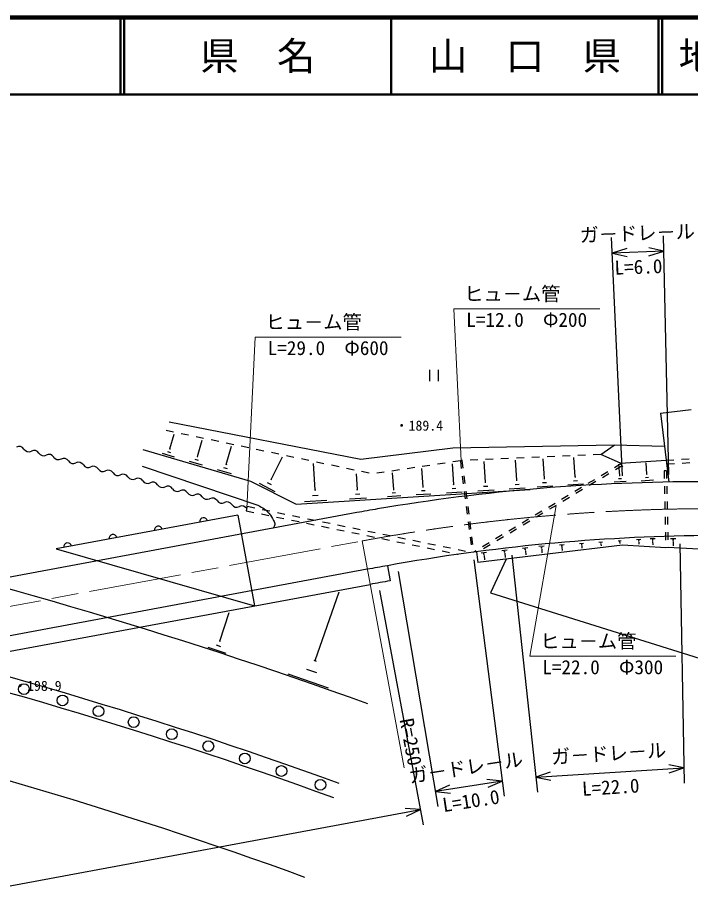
# Model space of a CAD drawing. Units: millimetres, scale not verified. Extents: x 40000 to 29818258, y -6773390 to 380000.
# Drawn here: x 284377 to 371910, y 265914 to 380000 of the extents above; entities that cross this region are included whole.
import ezdxf
from ezdxf.enums import TextEntityAlignment as Align

# ---------------------------------------------------------------- set-up
doc = ezdxf.new("R2010")
doc.units = ezdxf.units.MM
doc.header["$LTSCALE"] = 1000
doc.linetypes.add('CHAIN', pattern=[18.5, 12, -1.5, 3.5, -1.5])
for name, color, linetype, lineweight in [('S-BGD', 7, 'Continuous', 25), ('S-BMK', 2, 'CHAIN', 13), ('S-STR-HTXT', 7, 'Continuous', 13), ('S-STR-STRC', 7, 'Continuous', 25), ('S-TTL', 2, 'Continuous', 140), ('S-TTL-LINE', 7, 'Continuous', 50)]:
    doc.layers.add(name, color=color, linetype=linetype, lineweight=lineweight)
doc.layers.add('S-TTL-TXT', color=7, linetype='Continuous')
doc.styles.add('@ＭＳ ゴシック', font='')
doc.styles.add('ＭＳ ゴシック', font='')
doc.styles.get('@ＭＳ ゴシック').set_extended_font_data('@MS Gothic')
doc.styles.get('ＭＳ ゴシック').set_extended_font_data('MS Gothic')

msp = doc.modelspace()

# ---------------------------------------------------------------- linework, layer by layer
at = {"layer": 'S-BGD'}
for p, q in [((337948, 334176), (337948, 332676)), ((339073, 334176), (339073, 332676)), ((368029, 328540), (372001, 329018)), ((368029, 328540), (369108, 319567)), ((329025, 322483), (304087, 327337)), ((304668, 326067), (303690, 326273)), ((304186, 323871), (304751, 325795)), ((306626, 325656), (305647, 325862)), ((308583, 325245), (307604, 325451)), ((307787, 322889), (308414, 325026)), ((310540, 324834), (309562, 325039)), ((312497, 324423), (311519, 324628)), ((311532, 321868), (312224, 324225)), ((314455, 324011), (313476, 324217)), ((362000, 324377), (341004, 323981)), ((360250, 323154), (362000, 324377)), ((368551, 324203), (362000, 324377)), ((300676, 323793), (314690, 319679)), ((303176, 323319), (304738, 322861)), ((303877, 323538), (304267, 323423)), ((304138, 323885), (304235, 323857)), ((307734, 322905), (307840, 322873)), ((316412, 323600), (315433, 323806)), ((318369, 323189), (317391, 323395)), ((320327, 322778), (319348, 322983)), ((341004, 323981), (329025, 322483)), ((354256, 322888), (353257, 322843)), ((356254, 322977), (355255, 322932)), ((358252, 323065), (357253, 323021)), ((360250, 323154), (359251, 323110)), ((362801, 322044), (360250, 323154)), ((306688, 322289), (308388, 321790)), ((307450, 322526), (307875, 322402)), ((311475, 321885), (311590, 321851)), ((317352, 319915), (318828, 322846)), ((322284, 322367), (321305, 322572)), ((323082, 318555), (322864, 321998)), ((324241, 321955), (323262, 322161)), ((326198, 321544), (325220, 321750)), ((338021, 321737), (337032, 321590)), ((340000, 322031), (339010, 321884)), ((341121, 319268), (340953, 321919)), ((341978, 322325), (340989, 322178)), ((341978, 322325), (342176, 322350)), ((341978, 322325), (342105, 321333)), ((342268, 322354), (342176, 322350)), ((342176, 322350), (342303, 321358)), ((344266, 322443), (343267, 322398)), ((345237, 319565), (345069, 322222)), ((346264, 322532), (345265, 322487)), ((348262, 322621), (347263, 322576)), ((349322, 319805), (349158, 322405)), ((350260, 322710), (349261, 322665)), ((352258, 322799), (351259, 322754)), ((352905, 320017), (352740, 322567)), ((356918, 320257), (356757, 322747)), ((362868, 321931), (362010, 321417)), ((362707, 320418), (362612, 321883)), ((362801, 322044), (368766, 322416)), ((362801, 322044), (363090, 321561)), ((366242, 320584), (366147, 322049)), ((368766, 322416), (369764, 322479)), ((368826, 321919), (369824, 321981)), ((370762, 322541), (371760, 322603)), ((370822, 322044), (371820, 322106)), ((300607, 321625), (315640, 316578)), ((310340, 321217), (312183, 320675)), ((311166, 321474), (311627, 321339)), ((328156, 321133), (327177, 321339)), ((328592, 318578), (328461, 320646)), ((330113, 320722), (329134, 320927)), ((332086, 320855), (331097, 320708)), ((334065, 321149), (333076, 321002)), ((333304, 318611), (333168, 320764)), ((336043, 321443), (335054, 321296)), ((337130, 318933), (336979, 321329)), ((361152, 320903), (360295, 320389)), ((361307, 320646), (360449, 320132)), ((363022, 321674), (362164, 321160)), ((366193, 320581), (366291, 320587)), ((368775, 321033), (368475, 321026)), ((368475, 321026), (368498, 320026)), ((368775, 321033), (368798, 320033)), ((314690, 319679), (320613, 316695)), ((316833, 319528), (317350, 319267)), ((317287, 319947), (317416, 319882)), ((342232, 320341), (342358, 319349)), ((342430, 320366), (342557, 319374)), ((345171, 319561), (345303, 319569)), ((349257, 319801), (349387, 319809)), ((352683, 319489), (353194, 319523)), ((352841, 320013), (352969, 320021)), ((356700, 319739), (357201, 319772)), ((356855, 320253), (356981, 320261)), ((359437, 319875), (358579, 319362)), ((359591, 319618), (358733, 319104)), ((361968, 319577), (363548, 319679)), ((362535, 320010), (362930, 320036)), ((362657, 320415), (362756, 320422)), ((365503, 319743), (367084, 319845)), ((366070, 320176), (366465, 320202)), ((315796, 319402), (317865, 318359)), ((320613, 316695), (351039, 318619)), ((322992, 318550), (323173, 318561)), ((328521, 318573), (328662, 318582)), ((333251, 318608), (333358, 318615)), ((336925, 318448), (337395, 318478)), ((337071, 318929), (337189, 318936)), ((340164, 318182), (342206, 318311)), ((340898, 318741), (341408, 318773)), ((341057, 319264), (341184, 319272)), ((342485, 318357), (342612, 317365)), ((342684, 318382), (342810, 317390)), ((344245, 318440), (346362, 318574)), ((345006, 319019), (345535, 319053)), ((348348, 318699), (350428, 318831)), ((349095, 319268), (349615, 319301)), ((351949, 318928), (353994, 319061)), ((355980, 319189), (357986, 319319)), ((357721, 318848), (356863, 318334)), ((357875, 318590), (357017, 318076)), ((368521, 319027), (368543, 318027)), ((368820, 319033), (368843, 318034)), ((321726, 317016), (324621, 317199)), ((322766, 317809), (323490, 317854)), ((327540, 317384), (329786, 317526)), ((328346, 317998), (328908, 318034)), ((332499, 317697), (334218, 317806)), ((333117, 318168), (333547, 318195)), ((336251, 317934), (338128, 318053)), ((356005, 317820), (355147, 317306)), ((356159, 317563), (355302, 317049)), ((314256, 316409), (314136, 315821)), ((314256, 316409), (315236, 316209)), ((342739, 316373), (342866, 315381)), ((342937, 316398), (343064, 315406)), ((354290, 316792), (353432, 316278)), ((354444, 316535), (353586, 316021)), ((368566, 317027), (368588, 316027)), ((368866, 317034), (368888, 316034)), ((328505, 315590), (210241, 293627)), ((313019, 315256), (289423, 310874)), ((313019, 315256), (315210, 303458)), ((314136, 315821), (315116, 315621)), ((316095, 315420), (317075, 315220)), ((316216, 316008), (317195, 315807)), ((318055, 315019), (319034, 314818)), ((318175, 315607), (319155, 315406)), ((320134, 315206), (321114, 315005)), ((352574, 315764), (351716, 315250)), ((352728, 315507), (351870, 314993)), ((368611, 315028), (368633, 314028)), ((368911, 315035), (368933, 314035)), ((320014, 314618), (320994, 314417)), ((321973, 314216), (322953, 314016)), ((322094, 314804), (323073, 314604)), ((323933, 313815), (324912, 313615)), ((324053, 314403), (325033, 314202)), ((326013, 314002), (326992, 313801)), ((342992, 314389), (343119, 313397)), ((343191, 314415), (343318, 313423)), ((350858, 314737), (350000, 314223)), ((351012, 314479), (350154, 313965)), ((325892, 313414), (326872, 313213)), ((327851, 313013), (328831, 312812)), ((327972, 313601), (328952, 313400)), ((329811, 312612), (330790, 312411)), ((329931, 313199), (330911, 312999)), ((331891, 312798), (332870, 312598)), ((347427, 312681), (346569, 312167)), ((349142, 313709), (348285, 313195)), ((349297, 313451), (348439, 312938)), ((368656, 313028), (368679, 312028)), ((368956, 313035), (368979, 312035)), ((331770, 312210), (332750, 312010)), ((333729, 311809), (334709, 311609)), ((333850, 312397), (334830, 312196)), ((335809, 311996), (336789, 311795)), ((337769, 311594), (338748, 311394)), ((343246, 312405), (343373, 311413)), ((343444, 312431), (343571, 311439)), ((345711, 311653), (344853, 311139)), ((347581, 312424), (346723, 311910)), ((358011, 311583), (357473, 311546)), ((360487, 311757), (360012, 311723)), ((360317, 311625), (360198, 311617)), ((360281, 311503), (360251, 311501)), ((360266, 311502), (360282, 311277)), ((362901, 311926), (362487, 311897)), ((362753, 311811), (362650, 311804)), ((362722, 311705), (362696, 311703)), ((362709, 311704), (362718, 311571)), ((365435, 312103), (364879, 312064)), ((365237, 311949), (365098, 311940)), ((365194, 311807), (365159, 311804)), ((365177, 311806), (365198, 311504)), ((367307, 312172), (366670, 312165)), ((367070, 312010), (366911, 312009)), ((367012, 311850), (366972, 311850)), ((366992, 311850), (366997, 311414)), ((370016, 312201), (369296, 312194)), ((369748, 312018), (369568, 312016)), ((369682, 311838), (369637, 311837)), ((369660, 311837), (369666, 311279)), ((289423, 310874), (315210, 303458)), ((335689, 311408), (336669, 311207)), ((337648, 311007), (338628, 310806)), ((339608, 310605), (340587, 310405)), ((339728, 311193), (340708, 310993)), ((341687, 310792), (342667, 310591)), ((343500, 310421), (343500, 310421)), ((343995, 310626), (343698, 310447)), ((344072, 310497), (344259, 309086)), ((363075, 311363), (344259, 309086)), ((345379, 310396), (344676, 310315)), ((345865, 311396), (345007, 310882)), ((348063, 310707), (347366, 310626)), ((347822, 310502), (347648, 310482)), ((347777, 310321), (347733, 310316)), ((347755, 310318), (347818, 309769)), ((350739, 311016), (350050, 310936)), ((350501, 310814), (350329, 310794)), ((350456, 310634), (350413, 310629)), ((350435, 310632), (350497, 310093)), ((352866, 311223), (352199, 311176)), ((352628, 311039), (352461, 311027)), ((352577, 310867), (352535, 310864)), ((352556, 310866), (352592, 310346)), ((355471, 311405), (354869, 311363)), ((355256, 311239), (355105, 311229)), ((355210, 311085), (355172, 311082)), ((355191, 311083), (355220, 310664)), ((357818, 311435), (357684, 311425)), ((357777, 311297), (357744, 311294)), ((357761, 311296), (357783, 310974)), ((368701, 311029), (363075, 311363)), ((369001, 311036), (368701, 311029)), ((390000, 310000), (369001, 311036)), ((341567, 310204), (341714, 310174)), ((345135, 310190), (344960, 310170)), ((345090, 310007), (345046, 310001)), ((345068, 310004), (345133, 309444)), ((347937, 309531), (345915, 305136)), ((329874, 308216), (182114, 280776)), ((332505, 308689), (332849, 306719)), ((239557, 289409), (330239, 306249)), ((323072, 296331), (326200, 305267)), ((345915, 305136), (386943, 292287)), ((310687, 298873), (311894, 302614)), ((309111, 298066), (311493, 297297)), ((310197, 298373), (310792, 298181)), ((310612, 298897), (310761, 298849)), ((322908, 296389), (323237, 296273)), ((319517, 294619), (324784, 292776)), ((321953, 295245), (323270, 294784))]:
    msp.add_line(p, q, dxfattribs=at)
for centre in [(285208, 292627), (290228, 291160), (294912, 289750), (299478, 288338), (304435, 286761), (309191, 285206), (313947, 283609), (318698, 281971), (323774, 280174)]:
    msp.add_circle(centre, 700, dxfattribs=at)
for centre, radius, start, end in [((284594, 323479), 725, 31.44267, 118.64831), ((285831, 324235), 725, 211.44267, 298.64831), ((286526, 322963), 725, 31.44267, 118.64831), ((287763, 323719), 725, 211.44267, 298.64831), ((288458, 322446), 725, 31.44267, 118.64831), ((289695, 323203), 725, 211.44267, 298.64831), ((290391, 321930), 725, 31.44267, 118.64831), ((291628, 322687), 725, 211.44267, 298.64831), ((292323, 321414), 725, 31.44267, 118.64831), ((293560, 322171), 725, 211.44267, 298.64831), ((294255, 320898), 725, 31.44267, 118.64831), ((295492, 321655), 725, 211.44267, 298.64831), ((296187, 320382), 725, 31.44267, 118.64831), ((297424, 321138), 725, 211.44267, 298.64831), ((298120, 319866), 725, 31.44267, 118.64831), ((299357, 320622), 725, 211.44267, 298.64831), ((300052, 319350), 725, 31.44267, 118.64831), ((301289, 320106), 725, 211.44267, 298.64831), ((301984, 318834), 725, 31.44267, 118.64831), ((373351, 65982), 253621, 89.93712, 99.56309), ((303221, 319590), 725, 211.44267, 298.64831), ((303916, 318318), 725, 31.44267, 118.64831), ((305154, 319074), 725, 211.44267, 298.64831), ((305849, 317802), 725, 31.44267, 118.64831), ((307086, 318558), 725, 211.44267, 298.64831), ((307781, 317285), 725, 31.44267, 118.64831), ((309018, 318042), 725, 211.44267, 298.64831), ((309713, 316769), 725, 31.44267, 118.64831), ((310950, 317526), 725, 211.44267, 298.64831), ((311645, 316253), 725, 31.44267, 118.64831), ((312883, 317010), 725, 211.44267, 298.64831), ((313578, 315737), 725, 31.44267, 118.64831), ((374835, 66105), 253750, 99.8983, 100.52031), ((308595, 314435), 500, 10.52031, 190.52031), ((302696, 313339), 500, 10.52031, 190.52031), ((111162, -312341), 641506, 70.05884, 77.32333), ((296796, 312244), 500, 10.52031, 190.52031), ((376319, 66246), 246370, 90.61773, 100.24373), ((290897, 311148), 500, 10.52031, 190.52031), ((374835, 66105), 246250, 99.8983, 100.52031), ((374835, 66105), 244250, 99.8983, 100.52031), ((111162, -312341), 630506, 70.05884, 77.32274), ((111162, -312341), 628506, 70.05884, 77.32263), ((111162, -312341), 617506, 70.05884, 77.32201)]:
    msp.add_arc(centre, radius, start, end, dxfattribs=at)
msp.add_open_spline([(315640, 316578), (316318, 316183), (316627, 316048), (317073, 315511), (317359, 315166), (317499, 314950), (317693, 314547), (317781, 314364), (317858, 314253), (317845, 314051), (317831, 313841), (317742, 313733), (317608, 313566)], degree=3, knots=[0, 0, 0, 0, 1, 1, 1, 2, 2, 2, 3, 3, 3, 4, 4, 4, 4], dxfattribs=at)
at = {"layer": 'S-BMK'}
msp.add_line((275570, 301945), (329189, 311903), dxfattribs=at)
msp.add_arc((374835, 66105), 250000, 90.44455, 100.52031, dxfattribs=at)
at = {"layer": 'S-STR-HTXT'}
for p, q in [((341109, 342093), (360109, 342093)), ((341109, 342093), (342077, 322337)), ((315275, 338421), (314196, 316115)), ((315275, 338421), (334275, 338421)), ((350997, 296900), (354444, 316535)), ((329189, 311903), (334667, 282407)), ((350997, 296900), (369997, 296900))]:
    msp.add_line(p, q, dxfattribs=at)
at = {"layer": 'S-STR-STRC'}
for p, q in [((369086, 320567), (368385, 351596)), ((363065, 320394), (361631, 351363)), ((363637, 349949), (361724, 349365)), ((368430, 349596), (361724, 349365)), ((361724, 349365), (363672, 348915)), ((368430, 349596), (366481, 350047)), ((366517, 349013), (368430, 349596)), ((370546, 311549), (371090, 280390)), ((343726, 309442), (347658, 278682)), ((348686, 310056), (351993, 279202)), ((333883, 307919), (339060, 277351)), ((331480, 305460), (337141, 274981)), ((351780, 281191), (371055, 282390)), ((353676, 281828), (351780, 281191)), ((371055, 282390), (369095, 282787)), ((369159, 281754), (371055, 282390)), ((347405, 280666), (338726, 279323)), ((347405, 280666), (345416, 280882)), ((345575, 279859), (347405, 280666)), ((351780, 281191), (353740, 280794)), ((340556, 280130), (338726, 279323)), ((338726, 279323), (340714, 279107)), ((217453, 254789), (336775, 276948)), ((336775, 276948), (334782, 277104)), ((334971, 276086), (336775, 276948))]:
    msp.add_line(p, q, dxfattribs=at)
at = {"layer": 'S-TTL'}
msp.add_line((680000, 380000), (40000, 380000), dxfattribs=at)
at = {"layer": 'S-TTL-LINE'}
for p, q in [((297750, 380000), (297750, 370000)), ((298250, 380000), (298250, 370000)), ((333000, 380000), (333000, 370000)), ((367750, 380000), (367750, 370000)), ((368250, 380000), (368250, 370000)), ((40000, 370000), (680000, 370000))]:
    msp.add_line(p, q, dxfattribs=at)

# ---------------------------------------------------------------- texts
at = {"layer": 'S-BGD', "style": 'ＭＳ ゴシック'}
for s, p in [('・189.4', (333442, 326914)), ('・198.9', (283821, 293061))]:
    msp.add_text(s, height=1320, dxfattribs=at).set_placement(p, align=Align.MIDDLE_LEFT)
at = {"layer": 'S-STR-HTXT', "style": 'ＭＳ ゴシック'}
for p in [(342484, 342593), (316650, 338921), (352372, 297400)]:
    msp.add_text('ヒュ－ム管', height=1833, dxfattribs=at).set_placement(p, align=Align.BOTTOM_LEFT)
for s, p in [('L=12.0\u3000Φ200', (350609, 341593)), ('L=29.0\u3000Φ600', (324775, 337921)), ('L=22.0\u3000Φ300', (360497, 296400))]:
    msp.add_text(s, height=1833, dxfattribs=at).set_placement(p, align=Align.TOP_CENTER)
msp.add_text('R=250', height=1833, rotation=280.52, dxfattribs=at).set_placement((333526, 288552), align=Align.BOTTOM_LEFT)
at = {"layer": 'S-STR-STRC', "style": 'ＭＳ ゴシック'}
for rotation, p in [(1.972, (365042, 350480)), (3.56, (361356, 282789)), (8.794, (342913, 280983))]:
    msp.add_text('ガ－ドレ－ル', height=1833, rotation=rotation, dxfattribs=at).set_placement(p, align=Align.BOTTOM_CENTER)
at = {"layer": 'S-STR-STRC', "style": '@ＭＳ ゴシック'}
for s, rotation, p in [('L=6.0', 1.972, (365111, 348482)), ('L=22.0', 3.56, (361480, 280793)), ('L=10.0', 8.795, (343218, 279006))]:
    msp.add_text(s, height=1833, rotation=rotation, dxfattribs=at).set_placement(p, align=Align.TOP_CENTER)
at = {"layer": 'S-TTL-TXT', "style": 'ＭＳ ゴシック'}
for s, p in [('県\u3000名', (315625, 375000)), ('山\u3000口\u3000県', (350375, 375000))]:
    msp.add_text(s, height=3666, dxfattribs=at).set_placement(p, align=Align.MIDDLE_CENTER)
msp.add_text('地 名', height=3666, dxfattribs=at).set_placement((370380, 375000), align=Align.MIDDLE_LEFT)

doc.saveas('drawing.dxf')
